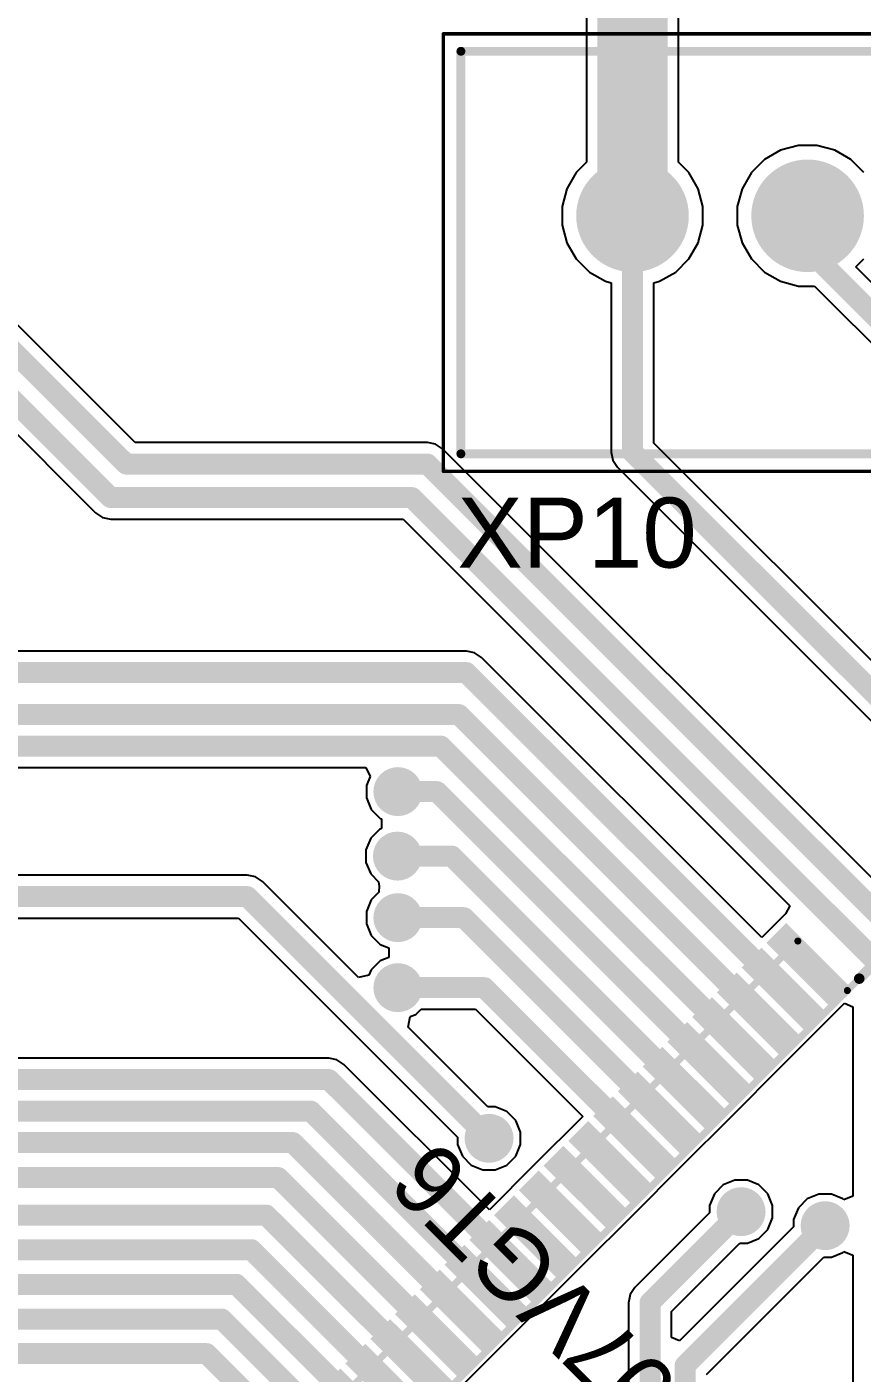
# Model space of a CAD drawing. Header units: millimetres. Extents: x 100 to 300, y 101 to 245.
# Drawn here: x 187.6 to 199.53, y 149.49 to 168.72 of the extents above; entities that cross this region are included whole.
import ezdxf

# ---------------------------------------------------------------- set-up
doc = ezdxf.new("R2010")
doc.units = ezdxf.units.MM
for name, color, linetype in [('BottomSolder', 6, 'Continuous'), ('Mechanical11', 56, 'Continuous'), ('Mechanical13', 56, 'Continuous'), ('Mechanical15', 56, 'Continuous'), ('Mechanical9', 56, 'Continuous'), ('MultiLayer', 9, 'Continuous'), ('PadHoleLayer', 156, 'Continuous'), ('TopLayer', 1, 'Continuous'), ('TopOverlay', 2, 'Continuous'), ('TopPaste', 8, 'Continuous'), ('TopSolder', 216, 'Continuous'), ('ViaHoleLayer', 16, 'Continuous')]:
    doc.layers.add(name, color=color, linetype=linetype)
doc.styles.add('Arial', font='', dxfattribs={"height": 0.2})
doc.styles.get('Arial').set_extended_font_data('Arial')

# ---------------------------------------------------------------- blocks, each defined once
blk = doc.blocks.new('JST_XH_4_42')
at = {"layer": 'BottomSolder'}
blk.add_hatch(color=6, dxfattribs=at).paths.add_polyline_path([(-4.554000289999999, 0.2789999499999999), (-2.94599995, 0.2789999499999999), (-2.94599995, -1.32900039), (-4.554000289999999, -1.32900039)])
h = blk.add_hatch(color=6, dxfattribs=at)
edge = h.paths.add_edge_path()
edge.add_arc((-1.25000004, -0.52500022), 0.8039989, 0, 360)
h = blk.add_hatch(color=6, dxfattribs=at)
edge = h.paths.add_edge_path()
edge.add_arc((1.25000004, -0.52500022), 0.8039989, 0, 360)
h = blk.add_hatch(color=6, dxfattribs=at)
edge = h.paths.add_edge_path()
edge.add_arc((3.75000012, -0.52500022), 0.8039989, 0, 360)
at = {"layer": 'MultiLayer'}
h = blk.add_hatch(color=9, dxfattribs=at)
edge = h.paths.add_edge_path()
edge.add_arc((-1.25000004, -0.52500022), 0.753999, 0, 360)
h = blk.add_hatch(color=9, dxfattribs=at)
edge = h.paths.add_edge_path()
edge.add_arc((1.25000004, -0.52500022), 0.753999, 0, 360)
h = blk.add_hatch(color=9, dxfattribs=at)
edge = h.paths.add_edge_path()
edge.add_arc((3.75000012, -0.52500022), 0.753999, 0, 360)
at = {"layer": 'PadHoleLayer'}
h = blk.add_hatch(color=156, dxfattribs=at)
edge = h.paths.add_edge_path()
edge.add_arc((-3.75000012, -0.52500022), 0.499999, 0, 360)
h = blk.add_hatch(color=156, dxfattribs=at)
edge = h.paths.add_edge_path()
edge.add_arc((-1.25000004, -0.52500022), 0.499999, 0, 360)
h = blk.add_hatch(color=156, dxfattribs=at)
edge = h.paths.add_edge_path()
edge.add_arc((1.25000004, -0.52500022), 0.499999, 0, 360)
h = blk.add_hatch(color=156, dxfattribs=at)
edge = h.paths.add_edge_path()
edge.add_arc((3.75000012, -0.52500022), 0.499999, 0, 360)
at = {"layer": 'TopLayer'}
blk.add_hatch(color=1, dxfattribs=at).paths.add_polyline_path([(-4.50400039, 0.22900005), (-2.99599985, 0.22900005), (-2.99599985, -1.27900049), (-4.50400039, -1.27900049)])
h = blk.add_hatch(color=1, dxfattribs=at)
edge = h.paths.add_edge_path()
edge.add_arc((-1.25000004, -0.52500022), 0.753999, 0, 360)
h = blk.add_hatch(color=1, dxfattribs=at)
edge = h.paths.add_edge_path()
edge.add_arc((1.25000004, -0.52500022), 0.753999, 0, 360)
h = blk.add_hatch(color=1, dxfattribs=at)
edge = h.paths.add_edge_path()
edge.add_arc((3.75000012, -0.52500022), 0.753999, 0, 360)
at = {"layer": 'TopSolder'}
blk.add_hatch(color=216, dxfattribs=at).paths.add_polyline_path([(-4.554000289999999, 0.2789999499999999), (-2.94599995, 0.2789999499999999), (-2.94599995, -1.32900039), (-4.554000289999999, -1.32900039)])
h = blk.add_hatch(color=216, dxfattribs=at)
edge = h.paths.add_edge_path()
edge.add_arc((-1.25000004, -0.52500022), 0.8039989, 0, 360)
h = blk.add_hatch(color=216, dxfattribs=at)
edge = h.paths.add_edge_path()
edge.add_arc((1.25000004, -0.52500022), 0.8039989, 0, 360)
h = blk.add_hatch(color=216, dxfattribs=at)
edge = h.paths.add_edge_path()
edge.add_arc((3.75000012, -0.52500022), 0.8039989, 0, 360)
at = {"layer": 'Mechanical13', "const_width": 0.127}
for points in [[(-6.200000299999999, 2.8750006), (-6.200000299999999, -2.8750006)], [(6.200000299999999, 2.8750006), (-6.200000299999999, 2.8750006)], [(6.200000299999999, 2.8750006), (6.200000299999999, -2.8750006)], [(6.200000299999999, -2.8750006), (-6.200000299999999, -2.8750006)]]:
    blk.add_lwpolyline(points, dxfattribs=at)
at = {"layer": 'Mechanical13'}
for points, const_width in [([(-6.2317503, 2.8750006, 1), (-6.1682503, 2.8750006, 1)], 0.0635), ([(-6.2317503, 2.8750006, 1), (-6.1682503, 2.8750006, 1)], 0.0635), ([(6.1682503, 2.8750006, 1), (6.2317503, 2.8750006, 1)], 0.0635), ([(6.1682503, 2.8750006, 1), (6.2317503, 2.8750006, 1)], 0.0635), ([(-6.849999, -0.52500022, 1), (-7.049998599999999, -0.52500022, 1)], 0.1999996), ([(-7.099998499999999, -0.52500022, 1), (-6.9999987, -0.52500022, 1)], 0.0999998), ([(-6.899998899999999, -0.52500022, 1), (-6.7999991, -0.52500022, 1)], 0.0999998), ([(-6.2317503, -2.8750006, 1), (-6.1682503, -2.8750006, 1)], 0.0635), ([(-6.2317503, -2.8750006, 1), (-6.1682503, -2.8750006, 1)], 0.0635), ([(6.1682503, -2.8750006, 1), (6.2317503, -2.8750006, 1)], 0.0635), ([(6.1682503, -2.8750006, 1), (6.2317503, -2.8750006, 1)], 0.0635)]:
    blk.add_lwpolyline(points, format="xyb", close=True, dxfattribs=dict(at, const_width=const_width))
at = {"layer": 'Mechanical15', "const_width": 0.0499999}
for points in [[(-6.449999800000001, 3.1250001), (-6.449999800000001, -3.1250001)], [(6.449999800000001, 3.1250001), (-6.449999800000001, 3.1250001)], [(6.449999800000001, 3.1250001), (6.449999800000001, -3.1250001)], [(6.449999800000001, -3.1250001), (-6.449999800000001, -3.1250001)]]:
    blk.add_lwpolyline(points, dxfattribs=at)
at = {"layer": 'Mechanical15', "const_width": 0.02499868}
for points in [[(-6.46249914, 3.1250001, 1), (-6.437500459999999, 3.1250001, 1)], [(-6.46249914, 3.1250001, 1), (-6.437500459999999, 3.1250001, 1)], [(6.437500459999999, 3.1250001, 1), (6.46249914, 3.1250001, 1)], [(6.437500459999999, 3.1250001, 1), (6.46249914, 3.1250001, 1)], [(-6.46249914, -3.1250001, 1), (-6.437500459999999, -3.1250001, 1)], [(-6.46249914, -3.1250001, 1), (-6.437500459999999, -3.1250001, 1)], [(6.437500459999999, -3.1250001, 1), (6.46249914, -3.1250001, 1)], [(6.437500459999999, -3.1250001, 1), (6.46249914, -3.1250001, 1)]]:
    blk.add_lwpolyline(points, format="xyb", close=True, dxfattribs=at)
at = {"layer": 'TopOverlay', "const_width": 0.127}
for points in [[(-6.200000299999999, 2.8750006), (-6.200000299999999, -2.8750006)], [(6.200000299999999, 2.8750006), (-6.200000299999999, 2.8750006)], [(6.200000299999999, 2.8750006), (6.200000299999999, -2.8750006)], [(6.200000299999999, -2.8750006), (-6.200000299999999, -2.8750006)]]:
    blk.add_lwpolyline(points, dxfattribs=at)
at = {"layer": 'TopOverlay'}
for points, const_width in [([(-6.2317503, 2.8750006, 1), (-6.1682503, 2.8750006, 1)], 0.0635), ([(-6.2317503, 2.8750006, 1), (-6.1682503, 2.8750006, 1)], 0.0635), ([(6.1682503, 2.8750006, 1), (6.2317503, 2.8750006, 1)], 0.0635), ([(6.1682503, 2.8750006, 1), (6.2317503, 2.8750006, 1)], 0.0635), ([(-6.849999, -0.52500022, 1), (-7.049998599999999, -0.52500022, 1)], 0.1999996), ([(-7.099998499999999, -0.52500022, 1), (-6.9999987, -0.52500022, 1)], 0.0999998), ([(-6.899998899999999, -0.52500022, 1), (-6.7999991, -0.52500022, 1)], 0.0999998), ([(-6.2317503, -2.8750006, 1), (-6.1682503, -2.8750006, 1)], 0.0635), ([(-6.2317503, -2.8750006, 1), (-6.1682503, -2.8750006, 1)], 0.0635), ([(6.1682503, -2.8750006, 1), (6.2317503, -2.8750006, 1)], 0.0635), ([(6.1682503, -2.8750006, 1), (6.2317503, -2.8750006, 1)], 0.0635)]:
    blk.add_lwpolyline(points, format="xyb", close=True, dxfattribs=dict(at, const_width=const_width))
blk = doc.blocks.new('LQFP100_66')
at = {"layer": 'TopLayer'}
for points in [[(8.34999981, 2.64999724), (8.34999981, 2.34999784), (7.14999967, 2.34999784), (7.14999967, 2.64999724)], [(8.34999981, 2.14999824), (8.34999981, 1.84999884), (7.14999967, 1.84999884), (7.14999967, 2.14999824)], [(8.34999981, 1.64999924), (8.34999981, 1.34999984), (7.14999967, 1.34999984), (7.14999967, 1.64999924)], [(8.34999981, 1.15000024), (8.34999981, 0.8500008399999999), (7.14999967, 0.8500008399999999), (7.14999967, 1.15000024)], [(8.34999981, 0.65000124), (8.34999981, 0.35000184), (7.14999967, 0.35000184), (7.14999967, 0.65000124)], [(8.34999981, 0.15000224), (8.34999981, -0.1499971599999999), (7.14999967, -0.14999716), (7.14999967, 0.15000224)], [(8.34999981, -0.34999676), (8.34999981, -0.6499961599999999), (7.14999967, -0.6499961599999999), (7.14999967, -0.34999676)], [(8.34999981, -0.8499957599999999), (8.34999981, -1.14999516), (7.14999967, -1.14999516), (7.14999967, -0.8499957599999999)], [(8.34999981, -1.34999476), (8.34999981, -1.64999416), (7.14999967, -1.64999416), (7.14999967, -1.34999476)], [(8.34999981, -1.84999376), (8.34999981, -2.14999316), (7.14999967, -2.14999316), (7.14999967, -1.84999376)], [(8.34999981, -2.34999276), (8.34999981, -2.64999216), (7.14999967, -2.64999216), (7.14999967, -2.34999276)], [(8.34999981, -2.84999176), (8.34999981, -3.14999116), (7.14999967, -3.14999116), (7.14999967, -2.84999176)], [(8.34999981, -3.349990759999999), (8.34999981, -3.64999016), (7.14999967, -3.64999016), (7.14999967, -3.349990759999999)], [(8.34999981, -3.84998976), (8.34999981, -4.14998916), (7.14999967, -4.14998916), (7.14999967, -3.84998976)], [(8.34999981, -4.34998876), (8.34999981, -4.649988159999999), (7.14999967, -4.649988159999999), (7.14999967, -4.34998876)], [(8.34999981, -4.849987759999999), (8.34999981, -5.149987159999999), (7.14999967, -5.149987159999999), (7.14999967, -4.849987759999999)], [(8.34999981, -5.349986759999999), (8.34999981, -5.64998616), (7.14999967, -5.64998616), (7.14999967, -5.349986759999999)], [(8.34999981, -5.84998576), (8.34999981, -6.149985159999999), (7.14999967, -6.149985159999999), (7.14999967, -5.84998576)]]:
    blk.add_hatch(color=1, dxfattribs=at).paths.add_polyline_path(points)
at = {"layer": 'TopPaste'}
for points in [[(8.34999981, 2.64999724), (8.34999981, 2.34999784), (7.14999967, 2.34999784), (7.14999967, 2.64999724)], [(8.34999981, 2.14999824), (8.34999981, 1.84999884), (7.14999967, 1.84999884), (7.14999967, 2.14999824)], [(8.34999981, 1.64999924), (8.34999981, 1.34999984), (7.14999967, 1.34999984), (7.14999967, 1.64999924)], [(8.34999981, 1.15000024), (8.34999981, 0.8500008399999999), (7.14999967, 0.8500008399999999), (7.14999967, 1.15000024)], [(8.34999981, 0.65000124), (8.34999981, 0.35000184), (7.14999967, 0.35000184), (7.14999967, 0.65000124)], [(8.34999981, 0.15000224), (8.34999981, -0.1499971599999999), (7.14999967, -0.14999716), (7.14999967, 0.15000224)], [(8.34999981, -0.34999676), (8.34999981, -0.6499961599999999), (7.14999967, -0.6499961599999999), (7.14999967, -0.34999676)], [(8.34999981, -0.8499957599999999), (8.34999981, -1.14999516), (7.14999967, -1.14999516), (7.14999967, -0.8499957599999999)], [(8.34999981, -1.34999476), (8.34999981, -1.64999416), (7.14999967, -1.64999416), (7.14999967, -1.34999476)], [(8.34999981, -1.84999376), (8.34999981, -2.14999316), (7.14999967, -2.14999316), (7.14999967, -1.84999376)], [(8.34999981, -2.34999276), (8.34999981, -2.64999216), (7.14999967, -2.64999216), (7.14999967, -2.34999276)], [(8.34999981, -2.84999176), (8.34999981, -3.14999116), (7.14999967, -3.14999116), (7.14999967, -2.84999176)], [(8.34999981, -3.349990759999999), (8.34999981, -3.64999016), (7.14999967, -3.64999016), (7.14999967, -3.349990759999999)], [(8.34999981, -3.84998976), (8.34999981, -4.14998916), (7.14999967, -4.14998916), (7.14999967, -3.84998976)], [(8.34999981, -4.34998876), (8.34999981, -4.649988159999999), (7.14999967, -4.649988159999999), (7.14999967, -4.34998876)], [(8.34999981, -4.849987759999999), (8.34999981, -5.149987159999999), (7.14999967, -5.149987159999999), (7.14999967, -4.849987759999999)], [(8.34999981, -5.349986759999999), (8.34999981, -5.64998616), (7.14999967, -5.64998616), (7.14999967, -5.349986759999999)], [(8.34999981, -5.84998576), (8.34999981, -6.149985159999999), (7.14999967, -6.149985159999999), (7.14999967, -5.84998576)]]:
    blk.add_hatch(color=8, dxfattribs=at).paths.add_polyline_path(points)
at = {"layer": 'TopSolder'}
for points in [[(8.39999971, 3.19999614), (8.39999971, 2.79999694), (7.09999977, 2.79999694), (7.09999977, 3.19999614)], [(8.39999971, 2.69999714), (8.39999971, 2.29999794), (7.09999977, 2.29999794), (7.09999977, 2.69999714)], [(8.39999971, 2.19999814), (8.39999971, 1.79999894), (7.09999977, 1.79999894), (7.09999977, 2.19999814)], [(8.39999971, 1.69999914), (8.39999971, 1.29999994), (7.09999977, 1.29999994), (7.09999977, 1.69999914)], [(8.39999971, 1.20000014), (8.39999971, 0.8000009399999999), (7.09999977, 0.8000009399999999), (7.09999977, 1.20000014)], [(8.39999971, 0.7000011399999999), (8.39999971, 0.30000194), (7.09999977, 0.3000019399999999), (7.09999977, 0.7000011399999999)], [(8.39999971, 0.2000021400000001), (8.39999971, -0.1999970599999999), (7.09999977, -0.19999706), (7.09999977, 0.2000021399999999)], [(8.39999971, -0.29999686), (8.39999971, -0.69999606), (7.09999977, -0.69999606), (7.09999977, -0.29999686)], [(8.39999971, -0.79999586), (8.39999971, -1.19999506), (7.09999977, -1.19999506), (7.09999977, -0.79999586)], [(8.39999971, -1.29999486), (8.39999971, -1.69999406), (7.09999977, -1.69999406), (7.09999977, -1.29999486)], [(8.39999971, -1.79999386), (8.39999971, -2.19999306), (7.09999977, -2.19999306), (7.09999977, -1.79999386)], [(8.39999971, -2.29999286), (8.39999971, -2.69999206), (7.09999977, -2.69999206), (7.09999977, -2.29999286)], [(8.39999971, -2.79999186), (8.39999971, -3.19999106), (7.09999977, -3.19999106), (7.09999977, -2.79999186)], [(8.39999971, -3.29999086), (8.39999971, -3.69999006), (7.09999977, -3.69999006), (7.09999977, -3.29999086)], [(8.39999971, -3.79998986), (8.39999971, -4.19998906), (7.09999977, -4.19998906), (7.09999977, -3.79998986)], [(8.39999971, -4.29998886), (8.39999971, -4.69998806), (7.09999977, -4.69998806), (7.09999977, -4.29998886)], [(8.39999971, -4.79998786), (8.39999971, -5.19998706), (7.09999977, -5.19998706), (7.09999977, -4.79998786)], [(8.39999971, -5.29998686), (8.39999971, -5.69998606), (7.09999977, -5.69998606), (7.09999977, -5.29998686)], [(8.39999971, -5.79998586), (8.39999971, -6.199985059999999), (7.09999977, -6.199985059999999), (7.09999977, -5.79998586)]]:
    blk.add_hatch(color=216, dxfattribs=at).paths.add_polyline_path(points)
at = {"layer": 'Mechanical11', "const_width": 0.0999998}
for points in [[(7.10000104, 7.10000104), (7.10000104, -7.10000104)], [(8.09999904, 6.13499916), (8.09999904, -6.13499916)], [(8.09999904, -6.13499916), (7.10000104, -6.13499916)]]:
    blk.add_lwpolyline(points, dxfattribs=at)
at = {"layer": 'Mechanical11', "const_width": 0.0499999}
for points in [[(7.075002359999999, -6.13499916, 1), (7.124999719999999, -6.13499916, 1)], [(8.07500036, -6.13499916, 1), (8.12499772, -6.13499916, 1)], [(8.07500036, -6.13499916, 1), (8.12499772, -6.13499916, 1)]]:
    blk.add_lwpolyline(points, format="xyb", close=True, dxfattribs=at)
at = {"layer": 'TopOverlay', "const_width": 0.1499997}
blk.add_lwpolyline([(7.10000104, -6.37516378), (7.10000104, -7.10016106)], dxfattribs=at)
at = {"layer": 'TopOverlay', "const_width": 0.07499858}
blk.add_lwpolyline([(7.06250048, -6.37516378, 1), (7.137501599999999, -6.37516378, 1)], format="xyb", close=True, dxfattribs=at)
at = {"layer": 'Mechanical9'}
blk.add_text('STM32F407VGT6', height=1.00000054, dxfattribs=at).set_placement((-1.08000038, -0.49500028))

msp = doc.modelspace()

# ---------------------------------------------------------------- hatches: boundary and pattern name
at = {"layer": 'BottomSolder'}
h = msp.add_hatch(color=6, dxfattribs=at)
edge = h.paths.add_edge_path()
edge.add_arc((192.90000028, 157.79999936), 0.3499993, 0, 360)
h = msp.add_hatch(color=6, dxfattribs=at)
edge = h.paths.add_edge_path()
edge.add_arc((192.89395762, 156.8788582), 0.3499993, 0, 360)
h = msp.add_hatch(color=6, dxfattribs=at)
edge = h.paths.add_edge_path()
edge.add_arc((192.90000028, 156.00000042), 0.3499993, 0, 360)
h = msp.add_hatch(color=6, dxfattribs=at)
edge = h.paths.add_edge_path()
edge.add_arc((192.90000028, 154.99999988), 0.3499993, 0, 360)
h = msp.add_hatch(color=6, dxfattribs=at)
edge = h.paths.add_edge_path()
edge.add_arc((194.20172488, 152.8478401), 0.3499993, 0, 360)
h = msp.add_hatch(color=6, dxfattribs=at)
edge = h.paths.add_edge_path()
edge.add_arc((197.80000064, 151.8000012), 0.3499993, 0, 360)
h = msp.add_hatch(color=6, dxfattribs=at)
edge = h.paths.add_edge_path()
edge.add_arc((199.00000078, 151.59999906), 0.3499993, 0, 360)
at = {"layer": 'TopLayer'}
h = msp.add_hatch(color=1, dxfattribs=at)
edge = h.paths.add_edge_path()
edge.add_arc((192.90000028, 157.79999936), 0.2999994, 0, 360)
h = msp.add_hatch(color=1, dxfattribs=at)
edge = h.paths.add_edge_path()
edge.add_arc((192.89395762, 156.8788582), 0.2999994, 0, 360)
h = msp.add_hatch(color=1, dxfattribs=at)
edge = h.paths.add_edge_path()
edge.add_arc((192.90000028, 156.00000042), 0.2999994, 0, 360)
h = msp.add_hatch(color=1, dxfattribs=at)
edge = h.paths.add_edge_path()
edge.add_arc((192.90000028, 154.99999988), 0.2999994, 0, 360)
h = msp.add_hatch(color=1, dxfattribs=at)
edge = h.paths.add_edge_path()
edge.add_arc((194.20172488, 152.8478401), 0.2999994, 0, 360)
h = msp.add_hatch(color=1, dxfattribs=at)
edge = h.paths.add_edge_path()
edge.add_arc((197.80000064, 151.8000012), 0.2999994, 0, 360)
h = msp.add_hatch(color=1, dxfattribs=at)
edge = h.paths.add_edge_path()
edge.add_arc((199.00000078, 151.59999906), 0.2999994, 0, 360)
at = {"layer": 'TopSolder'}
h = msp.add_hatch(color=216, dxfattribs=at)
edge = h.paths.add_edge_path()
edge.add_arc((192.90000028, 157.79999936), 0.3499993, 0, 360)
h = msp.add_hatch(color=216, dxfattribs=at)
edge = h.paths.add_edge_path()
edge.add_arc((192.89395762, 156.8788582), 0.3499993, 0, 360)
h = msp.add_hatch(color=216, dxfattribs=at)
edge = h.paths.add_edge_path()
edge.add_arc((192.90000028, 156.00000042), 0.3499993, 0, 360)
h = msp.add_hatch(color=216, dxfattribs=at)
edge = h.paths.add_edge_path()
edge.add_arc((192.90000028, 154.99999988), 0.3499993, 0, 360)
h = msp.add_hatch(color=216, dxfattribs=at)
edge = h.paths.add_edge_path()
edge.add_arc((194.20172488, 152.8478401), 0.3499993, 0, 360)
h = msp.add_hatch(color=216, dxfattribs=at)
edge = h.paths.add_edge_path()
edge.add_arc((197.80000064, 151.8000012), 0.3499993, 0, 360)
h = msp.add_hatch(color=216, dxfattribs=at)
edge = h.paths.add_edge_path()
edge.add_arc((199.00000078, 151.59999906), 0.3499993, 0, 360)
at = {"layer": 'ViaHoleLayer'}
h = msp.add_hatch(color=16, dxfattribs=at)
edge = h.paths.add_edge_path()
edge.add_arc((192.90000028, 157.79999936), 0.1499997, 0, 360)
h = msp.add_hatch(color=16, dxfattribs=at)
edge = h.paths.add_edge_path()
edge.add_arc((192.89395762, 156.8788582), 0.1499997, 0, 360)
h = msp.add_hatch(color=16, dxfattribs=at)
edge = h.paths.add_edge_path()
edge.add_arc((192.90000028, 156.00000042), 0.1499997, 0, 360)
h = msp.add_hatch(color=16, dxfattribs=at)
edge = h.paths.add_edge_path()
edge.add_arc((192.90000028, 154.99999988), 0.1499997, 0, 360)
h = msp.add_hatch(color=16, dxfattribs=at)
edge = h.paths.add_edge_path()
edge.add_arc((194.20172488, 152.8478401), 0.1499997, 0, 360)
h = msp.add_hatch(color=16, dxfattribs=at)
edge = h.paths.add_edge_path()
edge.add_arc((197.80000064, 151.8000012), 0.1499997, 0, 360)
h = msp.add_hatch(color=16, dxfattribs=at)
edge = h.paths.add_edge_path()
edge.add_arc((199.00000078, 151.59999906), 0.1499997, 0, 360)

# ---------------------------------------------------------------- linework, layer by layer
at = {"layer": 'TopLayer'}
for p, q in [((195.59439164, 171.38443498), (195.59439164, 166.78926256)), ((196.90560568, 166.78926256), (196.90560568, 171.4363221)), ((179.05147832, 171.31594642), (188.58370716, 161.78372012)), ((189.14772686, 162.78485096), (182.66388664, 169.26869372)), ((198.3624684, 166.96057794), (198.13352804, 166.82839888)), ((198.61781968, 167.02899792), (198.3624684, 166.96057794)), ((198.8821778, 167.02899792), (198.61781968, 167.02899792)), ((199.13752908, 166.96057794), (198.8821778, 167.02899792)), ((199.36646944, 166.82839888), (199.13752908, 166.96057794)), ((195.59439164, 166.78926256), (195.4465992, 166.64147012)), ((197.05339812, 166.64147012), (196.90560568, 166.78926256)), ((198.13352804, 166.82839888), (197.94659928, 166.64147012)), ((199.5533982, 166.64147012), (199.36646944, 166.82839888)), ((195.4465992, 166.64147012), (195.31442014, 166.41252976)), ((197.18557718, 166.41252976), (197.05339812, 166.64147012)), ((197.94659928, 166.64147012), (197.81442022, 166.41252976)), ((195.31442014, 166.41252976), (195.24600016, 166.15717848)), ((197.25399716, 166.15717848), (197.18557718, 166.41252976)), ((197.81442022, 166.41252976), (197.74600024, 166.15717848)), ((195.24600016, 166.15717848), (195.24600016, 165.89282036)), ((197.25399716, 165.89282036), (197.25399716, 166.15717848)), ((197.74600024, 166.15717848), (197.74600024, 165.89282036)), ((195.24600016, 165.89282036), (195.31442014, 165.63746908)), ((197.18557718, 165.63746908), (197.25399716, 165.89282036)), ((197.74600024, 165.89282036), (197.81442022, 165.63746908)), ((195.31442014, 165.63746908), (195.4465992, 165.40852872)), ((197.05339812, 165.40852872), (197.18557718, 165.63746908)), ((197.81442022, 165.63746908), (197.94659928, 165.40852872)), ((195.4465992, 165.40852872), (195.63352796, 165.22159996)), ((196.86646936, 165.22159996), (197.05339812, 165.40852872)), ((197.94659928, 165.40852872), (198.13352804, 165.22159996)), ((199.44003292, 165.29516344), (199.5533982, 165.40852872)), ((195.63352796, 165.22159996), (195.86246832, 165.0894209)), ((196.637529, 165.0894209), (196.86646936, 165.22159996)), ((198.13352804, 165.22159996), (198.3624684, 165.0894209)), ((203.8162802, 160.91891616), (199.44003292, 165.29516344)), ((195.86246832, 165.0894209), (195.9441217, 165.06754134)), ((195.9441217, 165.06754134), (195.9441217, 162.65001506)), ((196.55587562, 165.06754134), (196.637529, 165.0894209)), ((196.55587562, 162.77670264), (196.55587562, 165.06754134)), ((198.3624684, 165.0894209), (198.61781968, 165.02100092)), ((198.61781968, 165.02100092), (198.8490435, 165.02100092)), ((198.8490435, 165.02100092), (203.29412224, 160.57592472)), ((193.32101544, 162.78485096), (189.14772686, 162.78485096)), ((193.32102814, 162.7848535), (193.32101544, 162.78485096)), ((193.4380815, 162.76156678), (193.32102814, 162.7848535)), ((193.53731676, 162.69526262), (193.4380815, 162.76156678)), ((200.30103704, 155.9315398), (193.53731676, 162.69526262)), ((200.68257552, 158.6500002), (196.55587562, 162.77670264)), ((195.9441217, 162.65001506), (195.94411916, 162.65000236)), ((195.94411916, 162.65000236), (195.96740588, 162.532949)), ((195.96740588, 162.532949), (196.03371004, 162.43371374)), ((196.03371004, 162.43371374), (200.25000082, 158.2174255)), ((188.58370716, 161.78372012), (188.58371224, 161.7837125)), ((188.58371224, 161.7837125), (188.6829475, 161.71740834)), ((188.6829475, 161.71740834), (188.80000086, 161.69412162)), ((188.80000086, 161.69412162), (188.80001356, 161.69412416)), ((188.80001356, 161.69412416), (192.97330214, 161.69412416)), ((192.97330214, 161.69412416), (198.49711126, 156.17031758)), ((193.87814412, 159.805878), (186.12669912, 159.805878)), ((193.87815682, 159.80588054), (193.87814412, 159.805878)), ((193.99521018, 159.78259382), (193.87815682, 159.80588054)), ((194.09444544, 159.71628966), (193.99521018, 159.78259382)), ((198.09496068, 155.71577442), (194.09444544, 159.71628966)), ((184.4499994, 158.14412364), (192.44179444, 158.14412364)), ((192.44179444, 158.14412364), (192.50286112, 158.0171211)), ((192.50286112, 158.0171211), (192.45000118, 157.88950896)), ((192.45000118, 157.88950896), (192.45000118, 157.71048976)), ((192.45000118, 157.71048976), (192.51851006, 157.54509512)), ((192.51851006, 157.54509512), (192.64509604, 157.41850914)), ((192.64509604, 157.41850914), (192.66705688, 157.4094134)), ((192.66705688, 157.4094134), (192.66705688, 157.2719486)), ((192.5124674, 157.13376244), (192.44395852, 156.9683678)), ((192.63905338, 157.26034842), (192.5124674, 157.13376244)), ((192.66705688, 157.2719486), (192.63905338, 157.26034842)), ((192.44395852, 156.9683678), (192.44395852, 156.7893486)), ((192.44395852, 156.7893486), (192.5124674, 156.62395396)), ((190.74955246, 156.60587678), (184.22670038, 156.60587678)), ((190.74956516, 156.60587932), (190.74955246, 156.60587678)), ((190.86661852, 156.5825926), (190.74956516, 156.60587932)), ((190.96585378, 156.51628844), (190.86661852, 156.5825926)), ((192.5124674, 156.62395396), (192.62555836, 156.510863)), ((192.33599582, 155.1461464), (190.96585378, 156.51628844)), ((192.62806026, 156.36445486), (192.51851006, 156.25490466)), ((192.62555836, 156.510863), (192.63499954, 156.44834852)), ((192.63499954, 156.44834852), (192.62806026, 156.36445486)), ((192.51851006, 156.25490466), (192.45000118, 156.08951002)), ((198.49711126, 156.17031758), (198.43350458, 156.05431832)), ((184.1000001, 155.99412286), (190.62286488, 155.99412286)), ((190.62286488, 155.99412286), (193.75172578, 152.86526196)), ((192.45000118, 156.08951002), (192.45000118, 155.91049082)), ((198.43350458, 156.05431832), (198.09496068, 155.71577442)), ((192.45000118, 155.91049082), (192.51851006, 155.74509618)), ((192.51851006, 155.74509618), (192.64509604, 155.6185102)), ((192.64509604, 155.6185102), (192.76864926, 155.56733174)), ((192.76864926, 155.56733174), (192.76864926, 155.43266856)), ((192.64509604, 155.3814901), (192.51851006, 155.25490412)), ((192.76864926, 155.43266856), (192.64509604, 155.3814901)), ((192.48580502, 155.17594568), (192.33599582, 155.1461464)), ((192.51851006, 155.25490412), (192.48580502, 155.17594568)), ((193.07594608, 154.58580462), (193.15490452, 154.61850966)), ((193.15490452, 154.61850966), (193.23051778, 154.69412292)), ((193.23051778, 154.69412292), (194.00882458, 154.69412292)), ((194.00882458, 154.69412292), (195.54106688, 153.16188062)), ((198.37364694, 153.87314412), (199.27678966, 154.77628684)), ((199.27678966, 154.77628684), (199.39412242, 154.72768394)), ((199.39412242, 154.72768394), (199.39412242, 152.02187782)), ((193.0461468, 154.43599542), (193.07594608, 154.58580462)), ((194.18430302, 153.2978392), (193.0461468, 154.43599542)), ((191.91323822, 153.99262318), (175.53995372, 153.99262318)), ((191.91325092, 153.99262572), (191.91323822, 153.99262318)), ((192.03030428, 153.969339), (191.91325092, 153.99262572)), ((192.12953954, 153.90303484), (192.03030428, 153.969339)), ((194.20588032, 151.82669406), (192.12953954, 153.90303484)), ((197.66654142, 153.1660386), (198.37364694, 153.87314412)), ((194.29123448, 153.2978392), (194.18430302, 153.2978392)), ((194.45662912, 153.22933032), (194.29123448, 153.2978392)), ((194.5832151, 153.10274434), (194.45662912, 153.22933032)), ((194.65172398, 152.9373497), (194.5832151, 153.10274434)), ((195.54106688, 153.16188062), (194.83811934, 152.45893308)), ((196.9594359, 152.45893308), (197.66654142, 153.1660386)), ((194.65172398, 152.7583305), (194.65172398, 152.9373497)), ((193.75172578, 152.86526196), (193.75172578, 152.7583305)), ((193.75172578, 152.7583305), (193.82023466, 152.59293586)), ((194.5832151, 152.59293586), (194.65172398, 152.7583305)), ((193.82023466, 152.59293586), (193.94682064, 152.46634988)), ((194.45662912, 152.46634988), (194.5832151, 152.59293586)), ((193.94682064, 152.46634988), (194.11221528, 152.397841)), ((194.11221528, 152.397841), (194.29123448, 152.397841)), ((194.83811934, 152.45893308), (194.20588032, 151.82669406)), ((194.29123448, 152.397841), (194.45662912, 152.46634988)), ((196.25233038, 151.75182756), (196.9594359, 152.45893308)), ((197.5450964, 152.18149142), (197.41851042, 152.05490544)), ((197.71049104, 152.2500003), (197.5450964, 152.18149142)), ((197.88951024, 152.2500003), (197.71049104, 152.2500003)), ((198.05490488, 152.18149142), (197.88951024, 152.2500003)), ((198.18149086, 152.05490544), (198.05490488, 152.18149142)), ((197.41851042, 152.05490544), (197.35000154, 151.8895108)), ((198.24999974, 151.8895108), (198.18149086, 152.05490544)), ((198.74509654, 151.98148928), (198.61851056, 151.8549033)), ((198.91049118, 152.04999816), (198.74509654, 151.98148928)), ((199.08951038, 152.04999816), (198.91049118, 152.04999816)), ((199.25490502, 151.98148928), (199.08951038, 152.04999816)), ((199.26712242, 151.96927188), (199.25490502, 151.98148928)), ((199.39412242, 152.02187782), (199.26712242, 151.96927188)), ((195.54522486, 151.04472204), (196.25233038, 151.75182756)), ((197.35000154, 151.78257934), (196.28371208, 150.71628988)), ((197.35000154, 151.8895108), (197.35000154, 151.78257934)), ((198.24999974, 151.7104916), (198.24999974, 151.8895108)), ((198.61851056, 151.8549033), (198.55000168, 151.68950866)), ((198.55000168, 151.58257974), (196.92321042, 149.95578848)), ((198.05490488, 151.41851098), (198.18149086, 151.54509696)), ((198.18149086, 151.54509696), (198.24999974, 151.7104916)), ((198.55000168, 151.68950866), (198.55000168, 151.58257974)), ((196.80587766, 150.37330098), (197.78257878, 151.3500021)), ((197.78257878, 151.3500021), (197.88951024, 151.3500021)), ((197.88951024, 151.3500021), (198.05490488, 151.41851098)), ((197.30587666, 149.47330024), (198.98257638, 151.14999996)), ((198.98257638, 151.14999996), (199.08951038, 151.14999996)), ((199.08951038, 151.14999996), (199.25490502, 151.21850884)), ((199.25490502, 151.21850884), (199.26712242, 151.23072624)), ((199.26712242, 151.23072624), (199.39412242, 151.1781203)), ((199.39412242, 151.1781203), (199.39412242, 148.40820966)), ((194.83812188, 150.33761652), (195.54522486, 151.04472204)), ((196.21740792, 150.61705462), (196.1941212, 150.50000126)), ((196.28371208, 150.71628988), (196.21740792, 150.61705462)), ((196.1941212, 150.50000126), (196.19412374, 150.49998856)), ((196.19412374, 150.49998856), (196.19412374, 141.84367618)), ((196.80587766, 150.00439138), (196.80587766, 150.37330098)), ((194.13101636, 149.630511), (194.83812188, 150.33761652)), ((196.92321042, 149.95578848), (196.80587766, 150.00439138)), ((193.42391084, 148.92340548), (194.13101636, 149.630511))]:
    msp.add_line(p, q, dxfattribs=at)
for points, const_width in [([(196.24999866, 166.02499942), (196.24999866, 171.4363221)], 1.00000054), ([(179.26776694, 171.53223504), (188.80000086, 162.00000112)], 0.2999994), ([(181.03553328, 170.46446984), (189.02102912, 162.478974)], 0.2999994), ([(196.24999866, 162.65000236), (196.24999866, 166.02499942)], 0.2999994), ([(198.74999874, 166.02499942), (198.98113874, 165.79385942)], 0.2999994), ([(198.98113874, 165.32148292), (198.98113874, 165.79385942)], 0.2999994), ([(198.98113874, 165.32148292), (203.5999992, 160.70262246)], 0.2999994), ([(196.24999866, 162.65000236), (200.69999992, 158.2000011)], 0.2999994), ([(189.02102912, 162.478974), (193.32102814, 162.478974)], 0.2999994), ([(193.32102814, 162.478974), (200.20000092, 155.60000122)], 0.2999994), ([(188.80000086, 162.00000112), (193.10000242, 162.00000112)], 0.2999994), ([(193.10000242, 162.00000112), (199.69999938, 155.40000416)], 0.2999994), ([(185.99999884, 159.50000104), (193.87815682, 159.50000104)], 0.2999994), ([(193.87815682, 159.50000104), (198.4090012, 154.96915666)], 0.2999994), ([(185.80000178, 158.8999997), (193.77105264, 158.8999997)], 0.2999994), ([(193.77105264, 158.8999997), (198.05544844, 154.6156039)], 0.2999994), ([(184.4499994, 158.4500006), (193.51394622, 158.4500006)], 0.2999994), ([(193.51394622, 158.4500006), (197.70189568, 154.26205114)], 0.2999994), ([(192.90000028, 157.79999936), (193.45684194, 157.79999936)], 0.2999994), ([(193.45684194, 157.79999936), (197.34834292, 153.90849838)], 0.2999994), ([(192.89395762, 156.8788582), (193.67087758, 156.8788582)], 0.2999994), ([(193.67087758, 156.8788582), (196.99479016, 153.55494562)], 0.2999994), ([(184.1000001, 156.29999982), (190.74956516, 156.29999982)], 0.2999994), ([(190.74956516, 156.29999982), (194.20172488, 152.8478401)], 0.2999994), ([(192.90000028, 156.00000042), (193.84262984, 156.00000042)], 0.2999994), ([(193.84262984, 156.00000042), (196.6412374, 153.20139286)], 0.2999994), ([(192.90000028, 154.99999988), (194.13552486, 154.99999988)], 0.2999994), ([(194.13552486, 154.99999988), (196.28768464, 152.8478401)], 0.2999994), ([(175.41325598, 153.68674622), (191.91325092, 153.68674622)], 0.2999994), ([(191.91325092, 153.68674622), (194.51992084, 151.0800763)], 0.2999994), ([(174.56325514, 153.23674712), (191.6561445, 153.23674712)], 0.2999994), ([(191.6561445, 153.23674712), (194.16636808, 150.72652354)], 0.2999994), ([(174.37686232, 152.78674548), (191.39904062, 152.78674548)], 0.2999994), ([(191.39904062, 152.78674548), (193.81281532, 150.37297078)], 0.2999994), ([(161.4632534, 152.28674648), (191.1919341, 152.28674648)], 0.2999994), ([(191.1919341, 152.28674648), (193.45926256, 150.01941802)], 0.2999994), ([(196.5000007, 150.50000126), (197.80000064, 151.8000012)], 0.2999994), ([(157.67317208, 151.7518301), (191.0197475, 151.7518301)], 0.2999994), ([(191.0197475, 151.7518301), (193.10571234, 149.66586526)], 0.2999994), ([(196.9999997, 149.60000052), (198.99999824, 151.59999906)], 0.2999994), ([(198.99999824, 151.59999906), (199.00000078, 151.59999906)], 0.2999994), ([(157.44314206, 151.25685776), (190.80761432, 151.25685776)], 0.2999994), ([(190.80761432, 151.25685776), (192.75215958, 149.3123125)], 0.2999994), ([(194.51992084, 151.0800763), (194.51992338, 151.0800763)], 0.2999994), ([(157.21311966, 150.76188034), (190.59548622, 150.76188034)], 0.2999994), ([(190.59548622, 150.76188034), (192.39860682, 148.95875974)], 0.2999994), ([(194.16636808, 150.72652354), (194.16637062, 150.72652354)], 0.2999994), ([(196.5000007, 141.53779922), (196.5000007, 150.50000126)], 0.2999994), ([(156.9580935, 150.266908), (190.38335304, 150.266908)], 0.2999994), ([(190.38335304, 150.266908), (192.04505406, 148.60520698)], 0.2999994), ([(193.81281532, 150.37297078), (193.81281786, 150.37297078)], 0.2999994), ([(193.45926256, 150.01941802), (193.4592651, 150.01941802)], 0.2999994), ([(156.70305972, 149.77194074), (190.17121478, 149.77194074)], 0.2999994), ([(190.17121478, 149.77194074), (191.6915013, 148.25165422)], 0.2999994), ([(196.9999997, 141.53779668), (196.9999997, 149.60000052)], 0.2999994)]:
    msp.add_lwpolyline(points, dxfattribs=dict(at, const_width=const_width))
for points, const_width in [([(195.99999916, 166.02499942, 1), (196.49999816, 166.02499942, 1)], 0.499999), ([(196.17500008, 166.02499942, 1), (196.32499724, 166.02499942, 1)], 0.1499997), ([(198.67500016, 166.02499942, 1), (198.82499732, 166.02499942, 1)], 0.1499997), ([(198.90614016, 165.79385942, 1), (199.05613732, 165.79385942, 1)], 0.1499997), ([(198.90614016, 165.79385942, 1), (199.05613732, 165.79385942, 1)], 0.1499997), ([(198.90614016, 165.32148292, 1), (199.05613732, 165.32148292, 1)], 0.1499997), ([(198.90614016, 165.32148292, 1), (199.05613732, 165.32148292, 1)], 0.1499997), ([(196.17500008, 162.65000236, 1), (196.32499724, 162.65000236, 1)], 0.1499997), ([(196.17500008, 162.65000236, 1), (196.32499724, 162.65000236, 1)], 0.1499997), ([(188.94603054, 162.478974, 1), (189.0960277, 162.478974, 1)], 0.1499997), ([(188.94603054, 162.478974, 1), (189.0960277, 162.478974, 1)], 0.1499997), ([(193.24602956, 162.478974, 1), (193.39602672, 162.478974, 1)], 0.1499997), ([(193.24602956, 162.478974, 1), (193.39602672, 162.478974, 1)], 0.1499997), ([(188.72500228, 162.00000112, 1), (188.87499944, 162.00000112, 1)], 0.1499997), ([(188.72500228, 162.00000112, 1), (188.87499944, 162.00000112, 1)], 0.1499997), ([(193.02500384, 162.00000112, 1), (193.175001, 162.00000112, 1)], 0.1499997), ([(193.02500384, 162.00000112, 1), (193.175001, 162.00000112, 1)], 0.1499997), ([(193.80315824, 159.50000104, 1), (193.9531554, 159.50000104, 1)], 0.1499997), ([(193.80315824, 159.50000104, 1), (193.9531554, 159.50000104, 1)], 0.1499997), ([(193.69605406, 158.8999997, 1), (193.84605122, 158.8999997, 1)], 0.1499997), ([(193.69605406, 158.8999997, 1), (193.84605122, 158.8999997, 1)], 0.1499997), ([(193.43894764, 158.4500006, 1), (193.5889448, 158.4500006, 1)], 0.1499997), ([(193.43894764, 158.4500006, 1), (193.5889448, 158.4500006, 1)], 0.1499997), ([(192.8250017, 157.79999936, 1), (192.97499886, 157.79999936, 1)], 0.1499997), ([(193.38184336, 157.79999936, 1), (193.53184052, 157.79999936, 1)], 0.1499997), ([(193.38184336, 157.79999936, 1), (193.53184052, 157.79999936, 1)], 0.1499997), ([(192.81895904, 156.8788582, 1), (192.9689562, 156.8788582, 1)], 0.1499997), ([(193.595879, 156.8788582, 1), (193.74587616, 156.8788582, 1)], 0.1499997), ([(193.595879, 156.8788582, 1), (193.74587616, 156.8788582, 1)], 0.1499997), ([(190.67456658, 156.29999982, 1), (190.82456374, 156.29999982, 1)], 0.1499997), ([(190.67456658, 156.29999982, 1), (190.82456374, 156.29999982, 1)], 0.1499997), ([(192.8250017, 156.00000042, 1), (192.97499886, 156.00000042, 1)], 0.1499997), ([(193.76763126, 156.00000042, 1), (193.91762842, 156.00000042, 1)], 0.1499997), ([(193.76763126, 156.00000042, 1), (193.91762842, 156.00000042, 1)], 0.1499997), ([(192.8250017, 154.99999988, 1), (192.97499886, 154.99999988, 1)], 0.1499997), ([(194.06052628, 154.99999988, 1), (194.21052344, 154.99999988, 1)], 0.1499997), ([(194.06052628, 154.99999988, 1), (194.21052344, 154.99999988, 1)], 0.1499997), ([(198.33400262, 154.96915666, 1), (198.48399978, 154.96915666, 1)], 0.1499997), ([(197.98044986, 154.6156039, 1), (198.13044702, 154.6156039, 1)], 0.1499997), ([(197.6268971, 154.26205114, 1), (197.77689426, 154.26205114, 1)], 0.1499997), ([(197.27334434, 153.90849838, 1), (197.4233415, 153.90849838, 1)], 0.1499997), ([(191.83825234, 153.68674622, 1), (191.9882495, 153.68674622, 1)], 0.1499997), ([(191.83825234, 153.68674622, 1), (191.9882495, 153.68674622, 1)], 0.1499997), ([(196.91979158, 153.55494562, 1), (197.06978874, 153.55494562, 1)], 0.1499997), ([(191.58114592, 153.23674712, 1), (191.73114308, 153.23674712, 1)], 0.1499997), ([(191.58114592, 153.23674712, 1), (191.73114308, 153.23674712, 1)], 0.1499997), ([(196.56623882, 153.20139286, 1), (196.71623598, 153.20139286, 1)], 0.1499997), ([(191.32404204, 152.78674548, 1), (191.4740392, 152.78674548, 1)], 0.1499997), ([(191.32404204, 152.78674548, 1), (191.4740392, 152.78674548, 1)], 0.1499997), ([(194.1267263, 152.8478401, 1), (194.27672346, 152.8478401, 1)], 0.1499997), ([(196.21268606, 152.8478401, 1), (196.36268322, 152.8478401, 1)], 0.1499997), ([(191.11693552, 152.28674648, 1), (191.26693268, 152.28674648, 1)], 0.1499997), ([(191.11693552, 152.28674648, 1), (191.26693268, 152.28674648, 1)], 0.1499997), ([(197.72500206, 151.8000012, 1), (197.87499922, 151.8000012, 1)], 0.1499997), ([(190.94474892, 151.7518301, 1), (191.09474608, 151.7518301, 1)], 0.1499997), ([(190.94474892, 151.7518301, 1), (191.09474608, 151.7518301, 1)], 0.1499997), ([(198.92499966, 151.59999906, 1), (199.07499682, 151.59999906, 1)], 0.1499997), ([(198.92499966, 151.59999906, 1), (199.07499682, 151.59999906, 1)], 0.1499997), ([(198.9250022, 151.59999906, 1), (199.07499936, 151.59999906, 1)], 0.1499997), ([(190.73261574, 151.25685776, 1), (190.8826129, 151.25685776, 1)], 0.1499997), ([(190.73261574, 151.25685776, 1), (190.8826129, 151.25685776, 1)], 0.1499997), ([(194.44492226, 151.0800763, 1), (194.59491942, 151.0800763, 1)], 0.1499997), ([(194.44492226, 151.0800763, 1), (194.59491942, 151.0800763, 1)], 0.1499997), ([(194.4449248, 151.0800763, 1), (194.59492196, 151.0800763, 1)], 0.1499997), ([(190.52048764, 150.76188034, 1), (190.6704848, 150.76188034, 1)], 0.1499997), ([(190.52048764, 150.76188034, 1), (190.6704848, 150.76188034, 1)], 0.1499997), ([(194.0913695, 150.72652354, 1), (194.24136666, 150.72652354, 1)], 0.1499997), ([(194.0913695, 150.72652354, 1), (194.24136666, 150.72652354, 1)], 0.1499997), ([(194.09137204, 150.72652354, 1), (194.2413692, 150.72652354, 1)], 0.1499997), ([(196.42500212, 150.50000126, 1), (196.57499928, 150.50000126, 1)], 0.1499997), ([(196.42500212, 150.50000126, 1), (196.57499928, 150.50000126, 1)], 0.1499997), ([(190.30835446, 150.266908, 1), (190.45835162, 150.266908, 1)], 0.1499997), ([(190.30835446, 150.266908, 1), (190.45835162, 150.266908, 1)], 0.1499997), ([(193.73781674, 150.37297078, 1), (193.8878139, 150.37297078, 1)], 0.1499997), ([(193.73781674, 150.37297078, 1), (193.8878139, 150.37297078, 1)], 0.1499997), ([(193.73781928, 150.37297078, 1), (193.88781644, 150.37297078, 1)], 0.1499997), ([(193.38426398, 150.01941802, 1), (193.53426114, 150.01941802, 1)], 0.1499997), ([(193.38426398, 150.01941802, 1), (193.53426114, 150.01941802, 1)], 0.1499997), ([(193.38426652, 150.01941802, 1), (193.53426368, 150.01941802, 1)], 0.1499997), ([(190.0962162, 149.77194074, 1), (190.24621336, 149.77194074, 1)], 0.1499997), ([(190.0962162, 149.77194074, 1), (190.24621336, 149.77194074, 1)], 0.1499997), ([(193.03071376, 149.66586526, 1), (193.18071092, 149.66586526, 1)], 0.1499997), ([(196.92500112, 149.60000052, 1), (197.07499828, 149.60000052, 1)], 0.1499997), ([(196.92500112, 149.60000052, 1), (197.07499828, 149.60000052, 1)], 0.1499997)]:
    msp.add_lwpolyline(points, format="xyb", close=True, dxfattribs=dict(at, const_width=const_width))

# ---------------------------------------------------------------- block references
for name, p, rotation in [('JST_XH_4_42', (199.99999878, 165.4999992), 180), ('LQFP100_66', (200.00000132, 145.6000009), 135)]:
    msp.add_blockref(name, p, dxfattribs=dict(rotation=rotation))

# ---------------------------------------------------------------- texts
at = {"layer": 'TopOverlay', "style": 'Arial'}
msp.add_text('XP10', height=1.00000054, dxfattribs=at).set_placement((193.75000112, 161.00000058))

doc.saveas('drawing.dxf')
